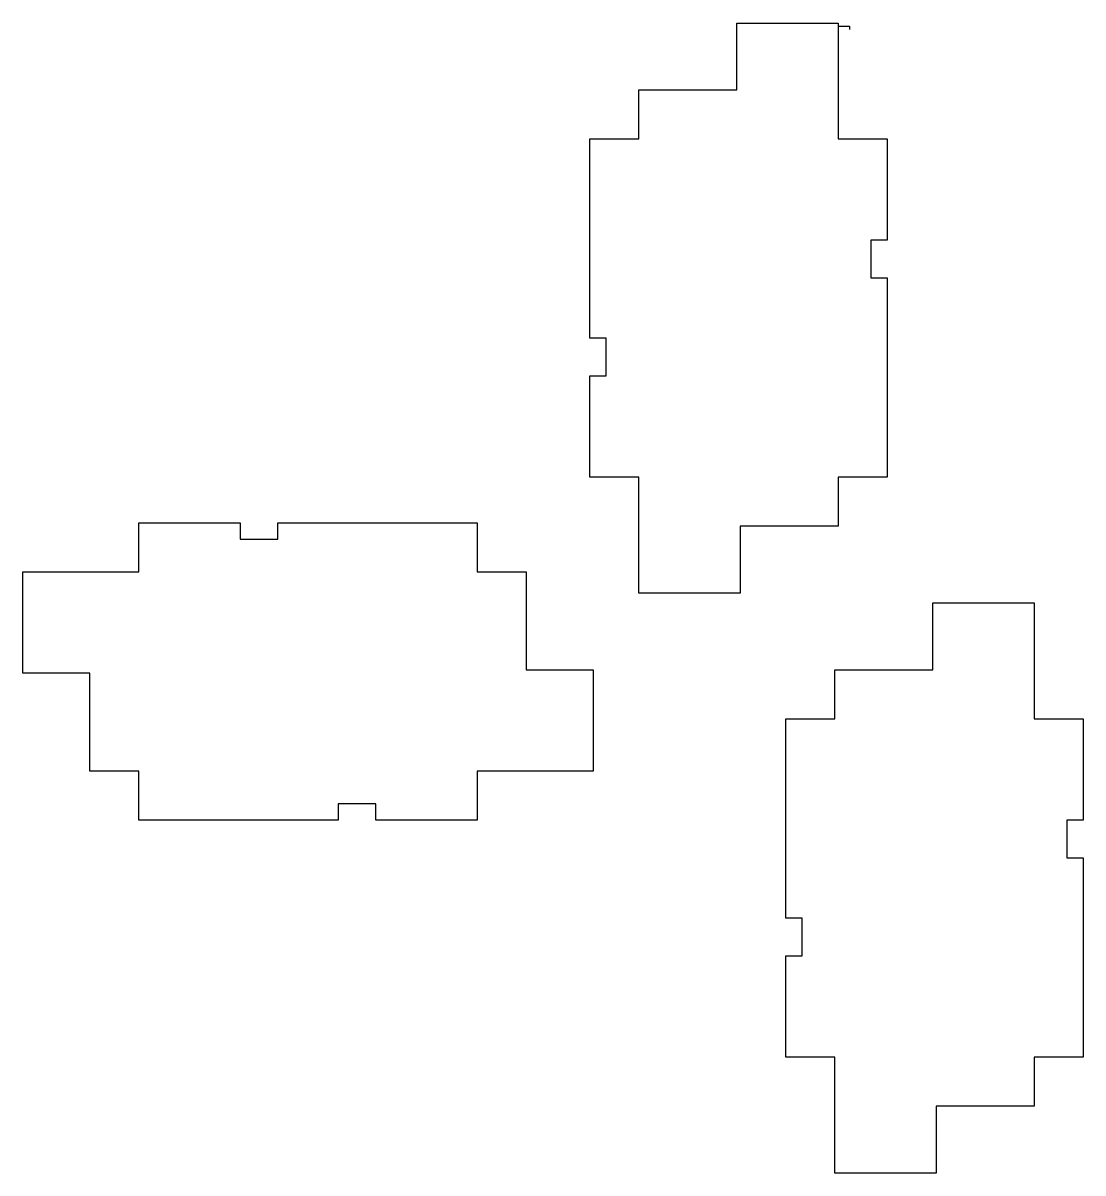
# Model space of a CAD drawing. Header units: inches. Extents: x -168 to 3268, y -1256 to 4808.
# Drawn here: x -168 to 2428, y 1992 to 4808 of the extents above; entities that cross this region are included whole.
import ezdxf

# ---------------------------------------------------------------- set-up
doc = ezdxf.new("R2010")
doc.units = ezdxf.units.IN
doc.header["$LTSCALE"] = 100
doc.header["$MEASUREMENT"] = 0
doc.layers.add('A-SITE', color=3, linetype='CONTINUOUS')
doc.layers.add('A-WALL', color=5, linetype='CONTINUOUS')

msp = doc.modelspace()

# ---------------------------------------------------------------- linework, layer by layer
at = {"layer": 'A-SITE'}
for points in [[(1948, 3696), (1828, 3696), (1828, 3576), (1588, 3576), (1588, 3412), (1340, 3412), (1340, 3696), (1220, 3696), (1220, 3944), (1260, 3944), (1260, 4036), (1220, 4036), (1220, 4524), (1340, 4524), (1340, 4644), (1580, 4644), (1580, 4808), (1828, 4808), (1828, 4524), (1948, 4524), (1948, 4276), (1908, 4276), (1908, 4184), (1948, 4184)], [(944, 3584), (944, 3464), (1064, 3464), (1064, 3224), (1228, 3224), (1228, 2976), (944, 2976), (944, 2856), (696, 2856), (696, 2896), (604, 2896), (604, 2856), (116, 2856), (116, 2976), (-4, 2976), (-4, 3216), (-168, 3216), (-168, 3464), (116, 3464), (116, 3584), (364, 3584), (364, 3544), (456, 3544), (456, 3584)], [(2428, 2276), (2308, 2276), (2308, 2156), (2068, 2156), (2068, 1992), (1820, 1992), (1820, 2276), (1700, 2276), (1700, 2524), (1740, 2524), (1740, 2616), (1700, 2616), (1700, 3104), (1820, 3104), (1820, 3224), (2060, 3224), (2060, 3388), (2308, 3388), (2308, 3104), (2428, 3104), (2428, 2856), (2388, 2856), (2388, 2764), (2428, 2764)]]:
    msp.add_lwpolyline(points, close=True, dxfattribs=at)
at = {"layer": 'A-WALL'}
for p, q in [((1828, 4808), (1828, 4800)), ((1828, 4800), (1856, 4800)), ((1856, 4800), (1856, 4792))]:
    msp.add_line(p, q, dxfattribs=at)

doc.saveas('drawing.dxf')
